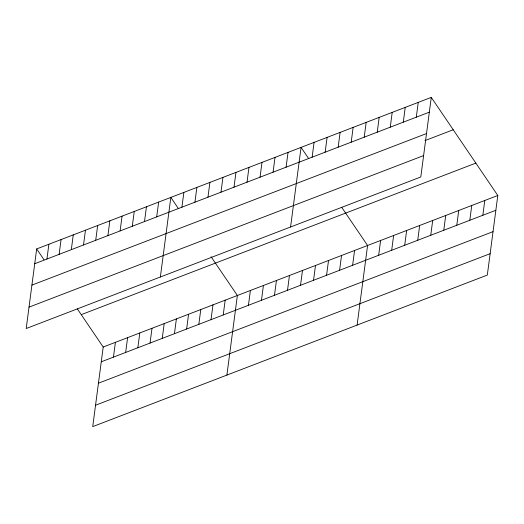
<?xml version="1.0" encoding="UTF-8"?>
<svg xmlns="http://www.w3.org/2000/svg" width="524" height="524" viewBox="0 0 524 524"><rect width="100%" height="100%" fill="white"/><g stroke="black" fill="none" stroke-linecap="round" stroke-linejoin="round"><path stroke-width="0.79" d="M36.68 248.933L26.2 328.522L420.792 176.981L431.272 97.385L36.68 248.933L43.996 259.721M46.931 259.033L48.876 244.249M59.127 254.35L61.072 239.56M71.323 249.666L73.268 234.876M83.519 244.983L85.464 230.193M95.715 240.3L97.66 225.51M107.911 235.617L109.857 220.827M77.336 308.878L103.208 347.019L92.728 426.615L487.32 275.067L497.8 195.478L431.272 97.385M120.107 230.927L122.053 216.143M113.459 357.126L115.404 342.336M132.303 226.244L134.249 211.46M125.655 352.442L127.601 337.653M144.5 221.56L146.445 206.77M137.851 347.759L139.797 332.969M156.696 216.877L158.641 202.087M150.047 343.069L151.993 328.286M160.364 277L170.837 197.404L178.16 208.198M162.244 338.386L164.189 323.596M181.913 207.19L183.858 192.406M174.44 333.703L176.385 318.913M194.935 202.192L196.88 187.402M186.636 329.02L188.581 314.23M207.956 197.188L209.901 182.404M198.832 324.336L200.777 309.546M220.977 192.19L222.929 177.4M211.028 319.653L212.98 304.863M233.999 187.186L235.951 172.403M223.224 314.97L225.176 300.18M247.02 182.188L248.972 167.398M226.892 375.092L237.372 295.497L211.067 256.714M260.042 177.184L261.993 162.401M248.442 305.282L250.393 290.493M273.063 172.186L275.015 157.397M261.463 300.278L263.415 285.495M286.084 167.182L288.036 152.399M274.484 295.281L276.436 280.491M290.578 226.99L301.058 147.395L308.374 158.183M287.506 290.276L289.458 275.493M312.127 157.18L314.079 142.397M300.527 285.279L302.479 270.489M325.149 152.183L327.1 137.393M313.548 280.274L315.5 265.491M338.17 147.178L340.122 132.395M326.576 275.277L328.522 260.487M351.191 142.181L353.143 127.391M339.598 270.273L341.543 255.489M364.213 137.177L366.165 122.393M352.619 265.275L354.565 250.485M377.241 132.179L379.186 117.389M357.106 325.077L367.586 245.487L341.714 207.34M390.262 127.175L392.207 112.391M378.662 255.273L380.607 240.483M403.284 122.177L405.229 107.387M391.683 250.269L393.629 235.486M416.305 117.173L418.25 102.39M404.705 245.271L406.65 230.481M417.726 240.267L419.672 225.484M430.748 235.269L432.693 220.48M443.769 230.265L445.714 215.482M456.79 225.268L458.736 210.478M469.812 220.263L471.757 205.48M482.833 215.266L484.779 200.476M34.735 263.716L429.326 112.175M31.918 285.102L426.51 133.561M425.01 140.589L453.227 129.756M29.017 307.136L423.608 155.595M81.253 314.649L475.844 163.108M103.208 347.019L497.8 195.478M101.263 361.809L495.855 210.262M98.447 383.195L493.038 231.647M95.545 405.229L490.137 253.682"/></g></svg>
